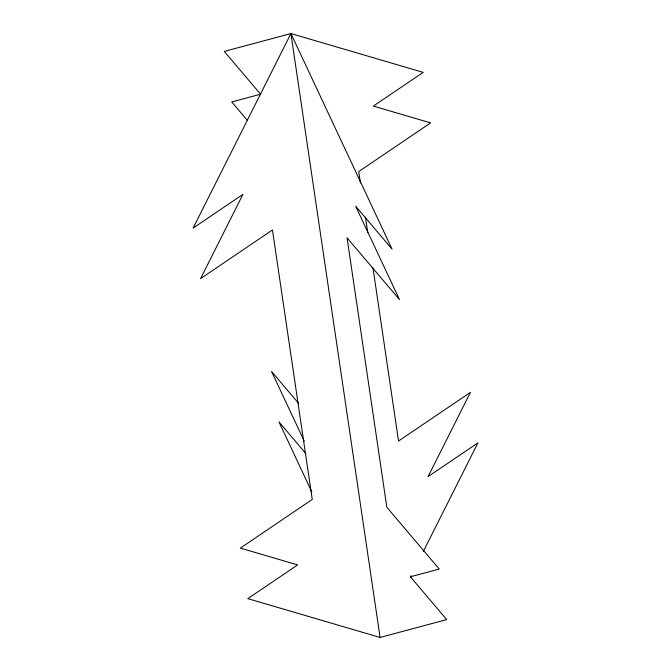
<?xml version="1.0" encoding="UTF-8"?>
<svg xmlns="http://www.w3.org/2000/svg" width="671" height="671" viewBox="0 0 671 671"><rect width="100%" height="100%" fill="white"/><g stroke="black" fill="none" stroke-linecap="round" stroke-linejoin="round"><path stroke-width="1.01" d="M360.428 182.965L358.742 171.558L430.648 122.894L373.37 106.085L423.183 72.367L290.912 33.55L193.097 228.106L242.919 194.389L200.562 278.633L272.46 229.968L312.258 499.442L240.352 548.106L297.63 564.915L247.817 598.633L380.088 637.45L446.727 619.585L410.409 576.792L439.27 569.058L386.848 507.293L347.058 237.819L399.48 299.585L355.697 206.265L392.015 249.058L290.912 33.55L224.273 51.415L260.591 94.208L231.73 101.942L247.188 120.151M410.182 577.588L411.122 575.718M423.351 551.394L477.903 442.894L428.081 476.611L470.438 392.367L398.54 441.032L372.975 267.947M298.402 403.086L271.52 371.415L304.248 441.166M305.884 453.638L278.985 421.942L311.797 491.885M365.477 217.161L367.775 232.711M290.912 33.55L380.088 637.45"/></g></svg>
